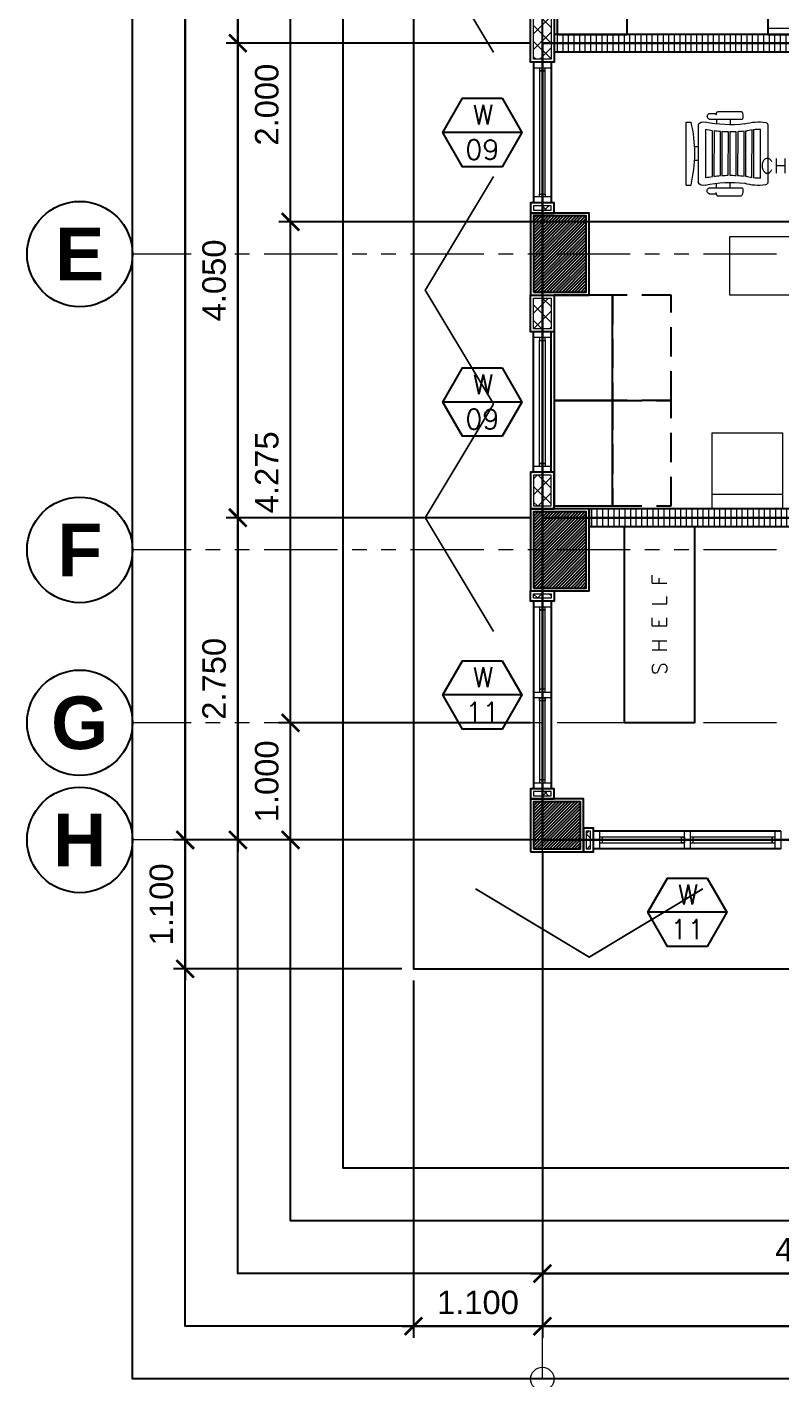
# Model space of a CAD drawing. Header units: metres. Extents: x -12400 to 1, y 0 to 106422.
# Drawn here: x -12056.31 to -12049.88, y 106383.97 to 106395.51 of the extents above; entities that cross this region are included whole.
import ezdxf
from ezdxf.enums import TextEntityAlignment as Align

# ---------------------------------------------------------------- set-up
doc = ezdxf.new("R2010")
doc.units = ezdxf.units.M
doc.header["$PDMODE"] = 35
for name, pattern in [('CENTER', [2, 1.25, -0.25, 0.25, -0.25]), ('DASHED2', [0.375, 0.25, -0.125]), ('PHANTOM2', [1.25, 0.625, -0.125, 0.125, -0.125, 0.125, -0.125])]:
    doc.linetypes.add(name, pattern=pattern)
for name, color, linetype, lineweight in [('.3', 6, 'Continuous', 30), ('0.1', 1, 'Continuous', 9), ('0.20', 2, 'Continuous', 20), ('A-DIM-100', 8, 'Continuous', 0), ('CHAIR', 45, 'Continuous', 20), ('DIM 001', 251, 'Continuous', 13), ('FIXTURE 0005', 159, 'Continuous', 5), ('FURN 0009', 49, 'Continuous', 9), ('HATCH', 250, 'Continuous', 5)]:
    doc.layers.add(name, color=color, linetype=linetype, lineweight=lineweight)
for name, color, linetype in [('1AR', 1, 'Continuous'), ('A-FURNITURE', 1, 'Continuous'), ('FIXTURE', 35, 'Continuous'), ('FURNITURE', 1, 'Continuous'), ('S-GRID', 155, 'Continuous'), ('SCH-WIND', 181, 'Continuous'), ('stone', 15, 'Continuous'), ('WALL', 7, 'Continuous'), ('WINDOW', 1, 'Continuous')]:
    doc.layers.add(name, color=color, linetype=linetype)
doc.layers.add('GUIDELINES', color=206, linetype='Continuous', plot=False)
doc.styles.add('ATTR', font='romans.shx', dxfattribs={"width": 0.8, "height": 0.7})
doc.styles.add('DIMTXT-100', font='arial.ttf')
doc.styles.add('sans serif', font='sanssb__.ttf')
doc.styles.add('swis721', font='swiss.ttf')
doc.styles.add('T-0.15', font='romans.shx', dxfattribs={"height": 0.15})
doc.styles.add('T.25', font='romans.shx', dxfattribs={"height": 0.2})
doc.dimstyles.new('D-100', dxfattribs={"dimtxt": 0.2, "dimasz": 0.15, "dimexe": 0.1, "dimexo": 0.1, "dimgap": 0.1, "dimtad": 1, "dimdec": 3, "dimzin": 4, "dimdsep": 46, "dimtxsty": 'DIMTXT-100', "dimblk": 'ARCHTICK', "dimcen": 0.2, "dimdle": 0.1, "dimclrd": 8, "dimclre": 8, "dimclrt": 2, "dimadec": 0, "dimazin": 1, "dimtfac": 1, "dimtdec": 3, "dimtofl": 0, "dimtmove": 2, "dimatfit": 3, "dimfxl": 1, "dimarcsym": 0})
doc.dimstyles.new('DIM 200', dxfattribs={"dimtxt": 200, "dimasz": 1, "dimexe": 0, "dimexo": 40, "dimgap": 50, "dimtad": 1, "dimtoh": 1, "dimdec": 0, "dimlfac": 2, "dimtxsty": 'swis721', "dimblk": 'CIR', "dimcen": 0, "dimclrd": 155, "dimclre": 155, "dimclrt": 4, "dimadec": 0, "dimazin": 0, "dimtfac": 1, "dimtdec": 0, "dimtix": 1, "dimtmove": 1, "dimatfit": 3, "dimldrblk": 'CIR', "dimfxl": 0, "dimarcsym": 0})

# ---------------------------------------------------------------- blocks, each defined once
blk = doc.blocks.new('CIR')
at = {"color": 4}
blk.add_circle((0, 0), 50, dxfattribs=at)
blk = doc.blocks.new('grid_designation')
blk.add_circle((0, 500), 500)
at = {"color": 3, "style": 'sans serif'}
blk.add_attdef('A', text='', height=471, dxfattribs=at).set_placement((0, 500), align=Align.MIDDLE_CENTER)
blk = doc.blocks.new('exec chair new')
at = {"layer": 'FIXTURE 0005', "color": 1}
for p, q in [((-437.3796163777588, 292.3302099389839), (-437.3148235332919, 252.0114380631712)), ((-321.0047666471219, 292.5172259910614), (-320.9294989808695, 245.6802659817622)), ((-531.8347148144385, -206.1860170969157), (-532.7597243523924, 204.4893468059017)), ((-471.4434857921442, 194.4838966660318), (-470.8159159895731, -196.0352094233385)), ((-458.5685081313131, -194.4123491338687), (-459.1909252855694, 192.9004081770545)), ((-404.1395699501736, 187.4693703543162), (-403.5348926013103, -188.8044031847967)), ((-391.2862844731426, -187.9284374271519), (-391.8882097139722, 186.6327763970476)), ((-336.8422077192226, 184.5329723382019), (-336.2473156024935, -185.6517252415651)), ((-323.9975222981302, -185.5132615344482), (-324.5920326592168, 184.4338804313447)), ((-269.5513456425397, 185.6414384562522), (-268.9532384491758, -186.5439114326728)), ((-256.7022620419739, -187.1416594002512), (-257.3023536856053, 186.278558224265)), ((-202.2670012199087, 190.8056579256081), (-201.652643642039, -191.4918509752024)), ((-189.4004732995527, -192.8325513890013), (-190.0192031980259, 192.1857301399577)), ((-134.9974703920307, 205.1879623727873), (-134.3372352401493, -205.6578754952061)), ((-122.0843597321073, -207.4373806825606), (-122.7503775359364, 207.0068393605179)), ((-61.58653106854763, 209.3646411830559), (-60.91325115168002, -209.5985884784022)), ((-627.4056042175507, 56.62096939311596), (-593.9742343731923, 56.67469408380566)), ((-593.789274455863, -58.42068063927582), (-627.2452619221294, -58.47444489080226)), ((-436.4380585009931, -293.5748781400616), (-436.5025353141828, -253.452763476118)), ((-320.0632087703561, -293.3878620881005), (-320.1381604055641, -246.7475592906121))]:
    blk.add_line(p, q, dxfattribs=at)
for centre, radius, start, end in [((-321.6504699216457, 1305.342400013295), 1120.912379297469, 259.1442517558552, 262.3203097065433), ((-321.6504699195502, 1305.342400013353), 1120.912379297809, 262.9518148943812, 265.779729286597), ((-321.6504699223442, 1305.342400013003), 1120.912379297299, 266.4074228026509, 269.2234458954215), ((-321.650469923974, 1305.342400015623), 1120.912379300001, 269.849640943492, 272.664022466222), ((-321.6504699200159, 1305.342400016496), 1120.91237930068, 273.2909829566686, 276.1139187442762), ((-321.650469922577, 1305.342400006193), 1120.912379290708, 276.7439336867199, 276.9880302064944), ((-79.19251240196172, -128.4237705672858), 338.2469241420289, 99.49624101693685, 108.2783328983226), ((-79.19251240219455, -128.4237705679261), 338.2469241426945, 87.01636761834415, 97.39883005687486), ((-317.4533519340912, -1306.406537405972), 1120.912379296282, 97.86384041670651, 101.0260995436973), ((-317.4533519350225, -1306.406537405099), 1120.912379295226, 94.40442083170485, 97.23233521852187), ((-317.4533519296674, -1306.406537408417), 1120.912379299008, 90.960704219184, 93.77672732028022), ((-317.4533519319957, -1306.406537409232), 1120.912379299589, 87.52012764986833, 90.33450917427915), ((-317.4533519352553, -1306.406537410512), 1120.912379301087, 84.0702313734272, 86.8931671628504), ((-317.4533519471297, -1306.40653740603), 1120.91237929814, 83.19611991088694, 83.44021643481749), ((-79.60480038903188, 128.1314926201012), 338.2469241420765, 251.9058172196837, 260.687909101578), ((-79.60480038856622, 128.1314926204504), 338.2469241425877, 262.7853200608832, 273.167782501461)]:
    blk.add_arc(centre, radius, start, end, dxfattribs=at)
at = {"layer": 'FURN 0009', "color": 1}
for p, q in [((-430.8730610114289, 359.436872324557), (-223.7019078877056, 359.7697993379552)), ((-696.6225652744761, 267.5184686643188), (-658.2542432729388, 267.5801271077944)), ((-696.6225652744761, 267.5184686643188), (-695.7594189933734, -269.5932800436276)), ((-592.9910391935846, -247.844048930041), (-594.10315190244, 245.8992831559735)), ((-501.580908647622, 342.7878322619945), (-438.7787566183833, 342.8631794046378)), ((-501.3976674381411, 292.2259586223518), (-488.2228221838595, 292.2485054120189)), ((-488.2228221838595, 292.2485054120189), (-216.2934815745102, 292.6854997611954)), ((0.3967155845602974, -246.864993805124), (-0.3967155845602974, 246.8649938050658)), ((-695.7594189933734, -269.5932800436276), (-657.3910969918361, -269.5316216000356)), ((-500.47684734629, -344.2385841121431), (-437.6747775214026, -344.1120834695175)), ((-500.4561139753787, -293.676382682519), (-487.293088876293, -293.6566029029782)), ((-487.293088876293, -293.6566029029782), (-215.3507292274153, -293.2195876321057)), ((-429.7158545603743, -360.6602817199891), (-222.5454588964349, -360.3273559238878))]:
    blk.add_line(p, q, dxfattribs=at)
for centre, radius, start, end in [((-361.9784822285874, 318.1131449962268), 80.33824186901026, 149.0434850591644, 171.5599908319555), ((-292.4640729896491, 318.2248556485865), 80.33814595607413, 341.4641326196314, 31.14067505549705), ((-1769.876738381921, -2.762834077700973), 1144.023925212843, 346.5153750595096, 13.66877505924253), ((-552.6972678009188, 224.5205601174966), 46.31664645502229, 67.90974597757898, 152.5103366510244), ((-321.65046992118, 1305.342400014051), 1059.662379298712, 258.3694221904998, 276.678956857362), ((-489.8191351433052, 317.5496278101928), 27.84477222274555, 114.9871850643485, 245.4280750621451), ((-79.19251240196172, -128.423770567344), 399.4969241418621, 81.29484794000334, 107.3619824414751), ((-26.25249219161924, 241.0736288817716), 26.48841191117412, 12.54683024843467, 73.49863263114054), ((-551.9727398761315, -226.332869047008), 46.31664645502229, 207.6738134708332, 292.2744041399243), ((-317.453351932927, -1306.406537407951), 1059.662379298712, 83.50519326346712, 101.8147279240579), ((-488.7962506945478, -318.9627074354212), 27.84470828078815, 114.7559250616315, 245.1971750633057), ((-360.9547717653913, -319.1121426676982), 80.3379541302019, 188.6355434219577, 211.140775055775), ((-291.4397231076146, -319.0004309878568), 80.3379541302019, 329.0433750615521, 18.71765838978559), ((-79.60480038810056, 128.1314926199848), 399.4969241418621, 252.822167676961, 278.8893021804622), ((-25.47748144145589, -241.1938480800018), 26.48841191117412, 286.6855174897377, 347.6373198688418)]:
    blk.add_arc(centre, radius, start, end, dxfattribs=at)
blk = doc.blocks.new('new big desk')
at = {"color": 2, "lineweight": 0}
blk.add_lwpolyline([(0, 0.7999999999999545), (0, -0.7999999999999545), (0.75, -0.8000000000000682), (0.75, 0.7999999999999545)], close=True, dxfattribs=at)
at = {"color": 1, "lineweight": 0}
blk.add_lwpolyline([(0.7499999999999432, -0.8000000000000682), (0.75, -0.9999999999768079), (-0.6499999999999773, -0.9999999999766942), (-0.6499999999999773, -0.4999999999766942), (0, -0.4999999999768079)], dxfattribs=at)
at = {"lineweight": 0, "xscale": -0.001000000000000001, "yscale": 0.001000000000000001, "zscale": 0.001, "rotation": 180}
blk.add_blockref('exec chair new', (-0.3255941465431533, 0.2067504239904565), dxfattribs=at)
blk = doc.blocks.new('new chair')
at = {"layer": 'FURN 0009', "color": 1, "lineweight": 9}
for p, q in [((-185.4976026327349, 355.5215763038723), (-218.8309359660489, 55.52157630375586)), ((-135.8034158992814, 400), (-135.803415899165, 431.6333479945315)), ((135.8034158993978, 400), (-135.8034158992814, 400)), ((135.8034158993978, 400), (135.8034158993978, 431.6333479944151)), ((185.4976026370423, 355.5215763018932), (218.8309359704144, 55.52157630189322)), ((169.1367492326535, 2.328306436538696e-10), (-169.1367492326535, 2.328306436538696e-10))]:
    blk.add_line(p, q, dxfattribs=at)
for centre, radius, start, end in [((0, -61.24999999941792), 531.2499999999792, 66.12730247190576, 113.8726975280942), ((-210.9529411762487, 415.4054511487484), 9.999999999999588, 113.8726975280942, 293.8726975280942), ((0, -61.24999999941792), 511.2499999999808, 66.12730247190576, 113.8726975280942), ((-135.803415899165, 350.0000000002328), 49.99999999999812, 90, 173.659808247256), ((135.8034158995142, 350.0000000004657), 49.99999999999812, 6.340191746267892, 90), ((210.9529411806725, 415.4054511466529), 9.999999999999588, 246.1273024719058, 66.12730247190576), ((-169.1367492325371, 50.00000000046566), 49.99999999999812, 173.659808247256, 270), ((169.1367492326535, 50.00000000046566), 49.99999999999812, 270, 6.340191746267892)]:
    blk.add_arc(centre, radius, start, end, dxfattribs=at)
blk = doc.blocks.new('A$C47FA55FB')
at = {"layer": 'A-FURNITURE', "color": 15}
blk.add_lwpolyline([(0.750000000005457, 0.6499999999068677), (0.750000000005457, 0), (-0.750000000005457, 0), (-0.750000000005457, 0.6499999999068677)], close=True, dxfattribs=at)
at = {"layer": 'A-FURNITURE', "color": 2, "lineweight": 0}
blk.add_lwpolyline([(-0.750000000005457, 0), (-0.750000000005457, 0.6499999999068677), (0.750000000005457, 0.6499999999068677), (0.750000000005457, 0), (0.7000000000061846, 0), (0.7000000000061846, 0.5999999999039574), (-0.7000000000061846, 0.5999999999039574), (-0.7000000000061846, 0)], close=True, dxfattribs=at)
at = {"lineweight": 0, "xscale": -0.001, "yscale": 0.001, "zscale": 0.001, "rotation": 180}
blk.add_blockref('new chair', (0, -0.1000000000931323), dxfattribs=at)
blk = doc.blocks.new('SECDOWN')
at = {"linetype": 'Continuous'}
for p, q in [((0, -24), (0, 0)), ((0, 0), (26.00000000000001, 0)), ((5, 0), (5, -24)), ((26.00000000000001, 0), (26.00000000000001, -24)), ((26.00000000000001, -24), (0, -24))]:
    blk.add_line(p, q, dxfattribs=at)
at = {"style": 'ATTR', "width": 0.8, "flags": 9}
blk.add_attdef('ESTCODE', (0, 0), '', height=0.7, dxfattribs=at)
blk = doc.blocks.new('A$C1B753C5A')
at = {"layer": 'WALL'}
h = blk.add_hatch(dxfattribs=at)
h.set_pattern_fill('ANSI31', color=250, scale=0.15)
h.set_pattern_definition([(45, (-1494.388102653662, 303.0677240852394), (-0.01325825214724777, 0.01325825214724777), [])])
h.paths.add_polyline_path([(0.4750000000001364, 0.6749999999999545), (0.02500000000009089, 0.6749999999999545), (0.02500000000009095, 0.02499999999997721), (0.4750000000001364, 0.02499999999997721)])
at = {"color": 7}
blk.add_lwpolyline([(0, 0), (0.5000000000002274, 0), (0.5000000000002274, 0.6999999999999318), (0, 0.6999999999999318)], close=True, dxfattribs=at)
at = {"layer": 'stone', "color": 5}
blk.add_lwpolyline([(0.02500000000009095, 0.02499999999997726), (0.4750000000001364, 0.02499999999997726), (0.4750000000001364, 0.6749999999999545), (0.02500000000009095, 0.6749999999999545)], close=True, dxfattribs=at)
blk = doc.blocks.new('COLUMNS2F')
at = {"layer": 'WALL'}
h = blk.add_hatch(dxfattribs=at)
h.set_pattern_fill('ANSI31', color=250, scale=0.15)
h.set_pattern_definition([(45, (-13657.4425179478, 106628.7176805967), (-0.01325825214724777, 0.01325825214724777), [])])
h.paths.add_polyline_path([(-12162.62941529414, 106326.0749565114), (-12163.02941529414, 106326.0749565114), (-12163.02941529414, 106325.6749565114), (-12162.62941529414, 106325.6749565114)])
at = {"color": 7}
blk.add_lwpolyline([(-12163.05441529414, 106325.6499565114), (-12162.60441529414, 106325.6499565114), (-12162.60441529414, 106326.0999565114), (-12163.05441529414, 106326.0999565114)], close=True, dxfattribs=at)
at = {"layer": 'stone', "color": 5}
blk.add_lwpolyline([(-12163.02941529414, 106325.6749565114), (-12162.62941529414, 106325.6749565114), (-12162.62941529414, 106326.0749565114), (-12163.02941529414, 106326.0749565114)], close=True, dxfattribs=at)
for p in [(-12163.05441529414, 106330.3999565114), (-12163.05441529414, 106327.8749565114)]:
    blk.add_blockref('A$C1B753C5A', p)
blk = doc.blocks.new('*U1723')
at = {"layer": 'HATCH'}
h = blk.add_hatch(dxfattribs=at)
h.set_pattern_fill('ANSI37', color=256, scale=0.03, angle=-180)
h.set_pattern_definition([(225, (-0.9999999999879272, 0), (0.06735192090801863, -0.06735192090801868), []), (314.9999999999999, (-0.9999999999879272, 0), (0.06735192090801868, 0.06735192090801861), [])])
h.paths.add_polyline_path([(0.02500000000873115, 0.1749999999883585), (0.02500000000873115, 0.02499999999417923), (0.0625000000175297, 0.02499999999417923), (0.0625000000175297, 0.1749999999883585)])
blk.add_lwpolyline([(0, 0.1999999999825377), (0, 0), (0.08750000001170893, 0), (0.08750000001170893, 0.1999999999825377)], close=True)
blk.add_lwpolyline([(0.02500000000873115, 0.1749999999883585), (0.02500000000873115, 0.02499999999417923), (0.0625000000175297, 0.02499999999417923), (0.0625000000175297, 0.1749999999883585)], close=True, dxfattribs=at)
blk = doc.blocks.new('*U1721')
at = {"layer": 'HATCH'}
h = blk.add_hatch(dxfattribs=at)
h.set_pattern_fill('ANSI37', color=256, scale=0.03, angle=-180)
h.set_pattern_definition([(225, (0.07499999993335671, 0), (0.06735192090801863, -0.06735192090801868), []), (314.9999999999999, (0.07499999993335671, 0), (0.06735192090801868, 0.06735192090801861), [])])
h.paths.add_polyline_path([(0.02500000000873115, 0.1749999999883585), (0.02500000000873115, 0.02499999999417923), (1.137499999938814, 0.02499999999417923), (1.137499999938814, 0.1749999999883585)])
blk.add_lwpolyline([(0, 0.1999999999825377), (0, 0), (1.162499999932993, 0), (1.162499999932993, 0.1999999999825377)], close=True)
blk.add_lwpolyline([(0.02500000000873115, 0.1749999999883585), (0.02500000000873115, 0.02499999999417923), (1.137499999938814, 0.02499999999417923), (1.137499999938814, 0.1749999999883585)], close=True, dxfattribs=at)
blk = doc.blocks.new('*U262')
at = {"layer": 'HATCH'}
h = blk.add_hatch(dxfattribs=at)
h.set_pattern_fill('ANSI31', color=256, scale=0.015, angle=45)
h.set_pattern_definition([(90, (1.912500000116779, 0), (-0.04762500000000001, 0), [])])
h.paths.add_polyline_path([(3.000000000116415, 0), (3.000000000116415, 0.1499999999796273), (0, 0.1499999999796273), (0, 0)])
at = {"color": 3}
blk.add_lwpolyline([(3.000000000116415, 0), (3.000000000116415, 0.1499999999796273), (0, 0.1499999999796273), (0, 0)], close=True, dxfattribs=at)
blk = doc.blocks.new('*U263')
at = {"layer": 'HATCH'}
h = blk.add_hatch(dxfattribs=at)
h.set_pattern_fill('ANSI31', color=256, scale=0.015, angle=45)
h.set_pattern_definition([(90, (4.062499999996361, 0), (-0.04762500000000001, 0), [])])
h.paths.add_polyline_path([(5.149999999995997, 0), (5.149999999995997, 0.1499999999796273), (0, 0.1499999999796273), (0, 0)])
at = {"color": 3}
blk.add_lwpolyline([(5.149999999995997, 0), (5.149999999995997, 0.1499999999796273), (0, 0.1499999999796273), (0, 0)], close=True, dxfattribs=at)
blk = doc.blocks.new('W05')
at = {"layer": '.3', "color": 3}
for points in [[(0.07500000004074536, 0.8500000006897608), (0.07500000022992026, 1.525000000678119)], [(0.07500000001164153, 0.07499999999708962), (0.07500000004074536, 0.75000000068394)]]:
    blk.add_lwpolyline(points, dxfattribs=at)
at = {"layer": '0.20'}
for points in [[(0.1500000002852175, 1.550000000672298), (0.1500000002852175, 1.600000000675209), (2.764863893389702e-10, 1.600000000675209), (2.764863893389702e-10, 1.550000000672298)], [(0.1000000002095476, 1.550000000672298), (0.1000000002095476, 1.525000000678119), (0.0500000002066372, 1.525000000678119), (0.0500000002066372, 1.550000000672298)], [(0.1500000001105946, 0.7750000006926712), (0.1500000001105946, 0.8250000006810296), (1.01863406598568e-10, 0.8250000006810296), (1.01863406598568e-10, 0.7750000006926712)], [(0.1000000000349246, 0.8250000006810296), (0.1000000000349246, 0.8500000006897608), (0.05000000003201421, 0.8500000006897608), (0.05000000003201421, 0.8250000006810296)], [(0.1000000000349246, 0.7750000006926712), (0.1000000000349246, 0.75000000068394), (0.05000000003201421, 0.75000000068394), (0.05000000003201421, 0.7750000006926712)], [(0.1500000000087311, 0), (0.1500000000087311, 0.04999999998835847), (0, 0.04999999998835847), (0, 0)], [(0.1000000000058208, 0.07499999999708962), (0.1000000000058208, 0.04999999998835847), (0.05000000000291038, 0.04999999998835847), (0.05000000000291038, 0.07499999999708962)]]:
    blk.add_lwpolyline(points, close=True, dxfattribs=at)
at = {"layer": '0.20', "color": 8}
for points in [[(0.05000000003201421, 0.8250000006810296), (0.05000000023574103, 1.550000000672298)], [(0.1000000002386514, 1.550000000672298), (0.1000000000349246, 0.8250000006810296)], [(0.1000000000349246, 0.7750000006926712), (0.1000000000058208, 0.07499999999708962), (0.05000000000291038, 0.07499999999708962), (0.05000000003201421, 0.7750000006926712)]]:
    blk.add_lwpolyline(points, dxfattribs=at)
at = {"layer": 'WINDOW'}
for p, q in [((0, 0), (2.728484105318785e-10, 1.600000000675209)), ((0.1500000000087311, 0), (0.1500000002815796, 1.600000000675209))]:
    blk.add_line(p, q, dxfattribs=at)
blk = doc.blocks.new('*U1772')
at = {"layer": 'HATCH'}
h = blk.add_hatch(dxfattribs=at)
h.set_pattern_fill('ANSI37', color=256, scale=0.03, angle=-180)
h.set_pattern_definition([(225, (-1.000384623513239, 0), (0.06735192090801863, -0.06735192090801868), []), (314.9999999999999, (-1.000384623513239, 0), (0.06735192090801868, 0.06735192090801861), [])])
h.paths.add_polyline_path([(0.02500000000873115, 0.1749999999883585), (0.02500000000873115, 0.02499999999417923), (0.0621153764922181, 0.02499999999417923), (0.0621153764922181, 0.1749999999883585)])
blk.add_lwpolyline([(0, 0.1999999999825377), (0, 0), (0.08711537648639733, 0), (0.08711537648639733, 0.1999999999825377)], close=True)
blk.add_lwpolyline([(0.02500000000873115, 0.1749999999883585), (0.02500000000873115, 0.02499999999417923), (0.0621153764922181, 0.02499999999417923), (0.0621153764922181, 0.1749999999883585)], close=True, dxfattribs=at)
blk = doc.blocks.new('*U1724')
at = {"layer": 'HATCH'}
h = blk.add_hatch(dxfattribs=at)
h.set_pattern_fill('ANSI37', color=256, scale=0.03, angle=-180)
h.set_pattern_definition([(225, (-0.7750000000112103, 0), (0.06735192090801863, -0.06735192090801868), []), (314.9999999999999, (-0.7750000000112103, 0), (0.06735192090801868, 0.06735192090801861), [])])
h.paths.add_polyline_path([(0.02500000000873115, 0.1749999999883585), (0.02500000000873115, 0.02499999999417923), (0.2874999999942466, 0.02499999999417923), (0.2874999999942466, 0.1749999999883585)])
blk.add_lwpolyline([(0, 0.1999999999825377), (0, 0), (0.3124999999884258, 0), (0.3124999999884258, 0.1999999999825377)], close=True)
blk.add_lwpolyline([(0.02500000000873115, 0.1749999999883585), (0.02500000000873115, 0.02499999999417923), (0.2874999999942466, 0.02499999999417923), (0.2874999999942466, 0.1749999999883585)], close=True, dxfattribs=at)
blk = doc.blocks.new('FP_3F')
at = {"layer": '.3', "color": 3}
for points in [[(1.100000000000364, 7.662500000020373), (1.099999999985812, 6.612500000017462)], [(1.100000000000364, 4.312500000014552), (1.099999999985812, 5.362500000017462)]]:
    blk.add_lwpolyline(points, dxfattribs=at)
at = {"color": 1}
for points in [[(1.225000000002183, 10), (1.225000000002183, 7.975000000005821), (1.825000000000728, 7.975000000005821), (1.825000000000728, 10)], [(1.200000000000728, 5.750000000014552), (1.200000000000728, 4.850000000020373), (1.700000000000728, 4.850000000020373), (1.700000000000728, 5.750000000014552)], [(1.200000000000728, 4.850000000020373), (1.200000000000728, 3.950000000011642), (1.700000000000728, 3.950000000011642), (1.700000000000728, 4.850000000020373)]]:
    blk.add_lwpolyline(points, close=True, dxfattribs=at)
at = {"color": 250, "linetype": 'DASHED2'}
for points in [[(1.700000000000728, 4.850000000020373), (2.200000000000728, 4.850000000020373), (2.200000000000728, 5.750000000014552), (1.700000000000728, 5.750000000014552)], [(1.700000000000728, 3.950000000011642), (2.200000000000728, 3.950000000011642), (2.200000000000728, 4.850000000020373), (1.700000000000728, 4.850000000020373)]]:
    blk.add_lwpolyline(points, close=True, dxfattribs=at)
at = {"layer": '0.20'}
for points in [[(1.174999999997453, 7.737500000017462), (1.174999999997453, 7.687500000014552), (1.024999999988722, 7.687500000014552), (1.024999999988722, 7.737500000017462)], [(1.124999999994543, 7.662500000020373), (1.124999999994543, 7.687500000014552), (1.074999999991633, 7.687500000014552), (1.074999999991633, 7.662500000020373)], [(1.174999999997453, 6.537500000020373), (1.174999999997453, 6.587500000023283), (1.024999999988722, 6.587500000023283), (1.024999999988722, 6.537500000020373)], [(1.124999999994543, 6.612500000017462), (1.124999999994543, 6.587500000023283), (1.074999999991633, 6.587500000023283), (1.074999999991633, 6.612500000017462)], [(1.174999999997453, 5.437500000014552), (1.174999999997453, 5.387500000011642), (1.024999999988722, 5.387500000011642), (1.024999999988722, 5.437500000014552)], [(1.124999999994543, 5.362500000017462), (1.124999999994543, 5.387500000011642), (1.074999999991633, 5.387500000011642), (1.074999999991633, 5.362500000017462)], [(1.174999999997453, 4.237500000017462), (1.174999999997453, 4.287500000020373), (1.024999999988722, 4.287500000020373), (1.024999999988722, 4.237500000017462)], [(1.124999999994543, 4.312500000014552), (1.124999999994543, 4.287500000020373), (1.074999999991633, 4.287500000020373), (1.074999999991633, 4.312500000014552)]]:
    blk.add_lwpolyline(points, close=True, dxfattribs=at)
at = {"layer": '0.20', "color": 8}
for points in [[(1.124999999994543, 6.612500000017462), (1.124999999994543, 7.662500000020373), (1.074999999991633, 7.662500000020373), (1.074999999991633, 6.612500000017462)], [(1.124999999994543, 5.362500000017462), (1.124999999994543, 4.312500000014552), (1.074999999991633, 4.312500000014552), (1.074999999991633, 5.362500000017462)]]:
    blk.add_lwpolyline(points, close=True, dxfattribs=at)
at = {"layer": '1AR', "color": 1}
blk.add_lwpolyline([(10.20000000000073, 19.69999999998254), (10.20000000000073, 20.69999999998254), (0, 20.69999999998254), (0, 0), (10.20000000000255, 0), (10.19999999999709, 1.000000000130967)], dxfattribs=at)
at = {"layer": 'FIXTURE'}
for points in [[(0.6833166986143624, 9.762593960389495, 0.015, 0.015, 0), (0.1000000000021828, 8.791791947194724, 0.015, 0.015, 0), (0.6833166986143624, 7.820989933985402, 0.015, 0.015, 0)], [(0.6833166986143624, 6.76240603964834, 0.015, 0.015, 0), (0.1000000000021828, 5.79160402645357, 0.015, 0.015, 0), (0.6833166986143624, 4.820802013244247, 0.015, 0.015, 0)], [(0.6833166986143624, 4.820802013244247, 0.015, 0.015, 0), (0.1000000000021828, 3.850000000049477, 0.015, 0.015, 0), (0.6833166986143624, 2.879197986840154, 0.015, 0.015, 0)], [(0.5291979850462667, 0.6833166986034485, 0.015, 0.015, 0), (1.499999998250132, 0.09999999999126885, 0.015, 0.015, 0), (2.470802011453998, 0.6833166986034485, 0.015, 0.015, 0)]]:
    blk.add_lwpolyline(points, format="xyseb", dxfattribs=at)
at = {"layer": 'FURNITURE'}
blk.add_lwpolyline([(1.799999999982901, 3.775000000037835), (2.399999999983265, 3.775000000037835), (2.399999999983265, 2.100000000049477), (1.799999999982901, 2.100000000049477)], close=True, dxfattribs=at)
at = {"layer": 'GUIDELINES'}
for points in [[(1.100000000000364, 19.60000000000582), (10.10000000000036, 19.60000000000582), (10.10000000000036, 18.90000000000873), (18.10000000000036, 18.90000000000873), (18.10000000000036, 19.60000000000582), (27.10000000000036, 19.60000000000582), (27.10000000000036, 1.100000000005821), (18.10000000000036, 1.100000000005821), (18.10000000000036, 2.100000000122236), (10.10000000000036, 2.100000000122236), (10.10000000000036, 1.100000000005821), (1.100000000000364, 1.100000000005821)], [(5.774999999999636, 3.850000000020373), (1.100000000000364, 3.850000000020373), (1.100000000000364, 7.900000000008731), (5.774999999999636, 7.900000000008731)], [(10.10000000000036, 7.900000000008731), (1.100000000000364, 7.900000000008731), (1.100000000000364, 1.100000000020373), (10.10000000000036, 1.100000000020373)], [(1.100000000000364, 7.900000000008731), (10.10000000000036, 7.900000000008731), (10.10000000000036, 3.850000000020373), (1.100000000000364, 3.850000000020373)], [(10.10000000000036, 1.100000000020373), (1.100000000000364, 1.100000000020373), (1.100000000000364, 3.850000000020373), (10.10000000000036, 3.850000000020373)]]:
    blk.add_lwpolyline(points, close=True, dxfattribs=at)
at = {"layer": 'WINDOW'}
for p, q in [((1.024999999988722, 7.737500000017462), (1.024999999988722, 6.537500000020373)), ((1.174999999997453, 7.737500000017462), (1.174999999997453, 6.537500000020373)), ((1.024999999988722, 4.237500000017462), (1.024999999988722, 5.437500000014552)), ((1.174999999997453, 4.237500000017462), (1.174999999997453, 5.437500000014552))]:
    blk.add_line(p, q, dxfattribs=at)
for name, p in [('COLUMNS2F', (12164.05441529414, -106324.6499565114)), ('new big desk', (3.350000000000364, 6.749999999985448)), ('*U1772', (1.450000000002547, 1.000000000029104))]:
    blk.add_blockref(name, p)
for name, p, xscale, rotation in [('A$C47FA55FB', (3.024757568728091, 8.72500000000582), -1, 270), ('*U1721', (1.1999999999789, 8.89999999999418), -1.000000000000012, 90), ('*U1724', (1.199999999984357, 5.75), -1.000000000000012, 90), ('*U1772', (1.199999999984357, 3.224615376864676), -1.000000000000012, 90), ('W05', (1.024999999712236, 3.137500000360887), -1, 180), ('W05', (3.137115377880036, 1.175000000293949), -1.000000000000012, 90)]:
    blk.add_blockref(name, p, dxfattribs=dict(xscale=xscale, rotation=rotation))
at = {"color": 1}
for name, p in [('*U262', (1.199999999982538, 7.825000000026193)), ('*U263', (1.500000000003638, 3.775000000037835))]:
    blk.add_blockref(name, p, dxfattribs=at)
at = {"rotation": 90}
for name, p in [('*U1723', (1.199999999984357, 6.450000000011642)), ('*U1724', (1.199999999984357, 3.925000000017462)), ('*U1772', (1.199999999984357, 1.450384622483398))]:
    blk.add_blockref(name, p, dxfattribs=at)
at = {"layer": 'CHAIR', "linetype": 'ByBlock', "lineweight": 13, "xscale": 0.02500000000000042, "yscale": 0.02500000000000042, "zscale": 0.02500000000000042, "rotation": 90}
blk.add_blockref('SECDOWN', (2.549999999999272, 3.925000000017462), dxfattribs=at)
at = {"layer": '0.1', "color": 2, "insert": (3.725000000000364, 6.749999999985448), "char_height": 0.125, "attachment_point": 5, "style": 'T.25'}
blk.add_mtext_dynamic_manual_height_columns('{\\C3;CHIEF CORPORATE\\PATTORNEY}', width=2.329530025980603, gutter_width=1, heights=[0.537500000005815], dxfattribs=at)
at = {"layer": '0.1', "color": 2, "insert": (2.099999999983993, 2.937500000043656), "char_height": 0.125, "attachment_point": 5, "rotation": 89.99999999999993, "style": 'T.25'}
blk.add_mtext_dynamic_manual_height_columns('{\\C3;S H E L F}', width=1.286489697929028, gutter_width=1, heights=[0], dxfattribs=at)
at = {"layer": '0.1', "color": 2, "insert": (1.019365948719496, -0.1999999999970896), "char_height": 0.22, "attachment_point": 5}
blk.add_mtext_dynamic_manual_height_columns('{\\Fx-hlvm1s|c0;\\W0.9;\\T0.9;\\C3;LN OF LEDGE}', width=5150.828219755791, gutter_width=1, heights=[0], dxfattribs=at)
blk = doc.blocks.new('_ArchTick')
at = {"color": 0, "linetype": 'ByBlock', "const_width": 0.15}
blk.add_lwpolyline([(-0.5, -0.5), (0.5, 0.5)], dxfattribs=at)
blk = doc.blocks.new('*D1954')
at = {"layer": 'DEFPOINTS', "color": 0, "transparency": 16777216}
for p in [(-12051.91296792572, 106407.0702236537), (-12054.96296792574, 106388.5702236538), (-12051.91296792572, 106388.5702236538)]:
    blk.add_point(p, dxfattribs=at)
at = {"layer": 'DIM 001', "color": 8, "lineweight": -2, "transparency": 16777216}
for p, q in [((-12054.96296792574, 106407.1702236538), (-12054.96296792574, 106388.4702236538)), ((-12052.01296792572, 106407.0702236537), (-12055.06296792574, 106407.0702236537)), ((-12052.01296792572, 106388.5702236538), (-12055.06296792574, 106388.5702236538))]:
    blk.add_line(p, q, dxfattribs=at)
at = {"layer": 'DIM 001', "color": 8, "lineweight": -2, "transparency": 16777216, "xscale": 0.15, "yscale": 0.15, "zscale": 0.15}
for p, rotation in [((-12054.96296792574, 106407.0702236537), 90), ((-12054.96296792574, 106388.5702236538), 270)]:
    blk.add_blockref('_ArchTick', p, dxfattribs=dict(at, rotation=rotation))
at = {"layer": 'DIM 001', "color": 2, "transparency": 16777216, "insert": (-12055.16508252325, 106397.8202236537), "char_height": 0.2, "attachment_point": 5, "rotation": 90, "style": 'DIMTXT-100'}
blk.add_mtext('18.500', dxfattribs=at)
blk = doc.blocks.new('*D1955')
at = {"layer": 'DEFPOINTS', "color": 0, "transparency": 16777216}
for p in [(-12051.91296792572, 106388.5702236538), (-12054.96296792575, 106387.4702236537), (-12053.01296792572, 106387.4702236537)]:
    blk.add_point(p, dxfattribs=at)
at = {"layer": 'DIM 001', "color": 8, "lineweight": -2, "transparency": 16777216}
for p, q in [((-12052.01296792572, 106388.5702236538), (-12055.06296792575, 106388.5702236538)), ((-12054.96296792575, 106388.6702236538), (-12054.96296792575, 106387.3702236537)), ((-12053.11296792572, 106387.4702236537), (-12055.06296792575, 106387.4702236537))]:
    blk.add_line(p, q, dxfattribs=at)
at = {"layer": 'DIM 001', "color": 8, "lineweight": -2, "transparency": 16777216, "xscale": 0.15, "yscale": 0.15, "zscale": 0.15}
for p, rotation in [((-12054.96296792575, 106388.5702236538), 90), ((-12054.96296792575, 106387.4702236537), 270)]:
    blk.add_blockref('_ArchTick', p, dxfattribs=dict(at, rotation=rotation))
at = {"layer": 'DIM 001', "color": 2, "transparency": 16777216, "insert": (-12055.16508252326, 106388.0202236537), "char_height": 0.2, "attachment_point": 5, "rotation": 90, "style": 'DIMTXT-100'}
blk.add_mtext('1.100', dxfattribs=at)
blk = doc.blocks.new('*D1900')
at = {"layer": 'DEFPOINTS', "color": 0, "transparency": 16777216}
for p in [(-12051.91296792572, 106398.9452236537), (-12054.51296792575, 106395.3702236538), (-12051.91296792572, 106395.3702236538)]:
    blk.add_point(p, dxfattribs=at)
at = {"layer": 'DIM 001', "color": 8, "lineweight": -2, "transparency": 16777216}
for p, q in [((-12052.01296792572, 106398.9452236537), (-12054.61296792575, 106398.9452236537)), ((-12054.51296792575, 106399.0452236538), (-12054.51296792575, 106395.2702236537)), ((-12052.01296792572, 106395.3702236538), (-12054.61296792575, 106395.3702236538))]:
    blk.add_line(p, q, dxfattribs=at)
at = {"layer": 'DIM 001', "color": 8, "lineweight": -2, "transparency": 16777216, "xscale": 0.15, "yscale": 0.15, "zscale": 0.15}
for p, rotation in [((-12054.51296792575, 106398.9452236537), 90), ((-12054.51296792575, 106395.3702236538), 270)]:
    blk.add_blockref('_ArchTick', p, dxfattribs=dict(at, rotation=rotation))
at = {"layer": 'DIM 001', "color": 2, "transparency": 16777216, "insert": (-12054.71515073609, 106397.1577236537), "char_height": 0.2, "attachment_point": 5, "rotation": 90, "style": 'DIMTXT-100'}
blk.add_mtext('3.575', dxfattribs=at)
blk = doc.blocks.new('*D1901')
at = {"layer": 'DEFPOINTS', "color": 0, "transparency": 16777216}
for p in [(-12051.91296792572, 106395.3702236538), (-12054.51296792576, 106391.3202236538), (-12051.91296792572, 106391.3202236538)]:
    blk.add_point(p, dxfattribs=at)
at = {"layer": 'DIM 001', "color": 8, "lineweight": -2, "transparency": 16777216}
for p, q in [((-12052.01296792572, 106395.3702236538), (-12054.61296792576, 106395.3702236538)), ((-12054.51296792576, 106395.4702236538), (-12054.51296792576, 106391.2202236538)), ((-12052.01296792572, 106391.3202236538), (-12054.61296792576, 106391.3202236538))]:
    blk.add_line(p, q, dxfattribs=at)
at = {"layer": 'DIM 001', "color": 8, "lineweight": -2, "transparency": 16777216, "xscale": 0.15, "yscale": 0.15, "zscale": 0.15}
for p, rotation in [((-12054.51296792576, 106395.3702236538), 90), ((-12054.51296792576, 106391.3202236538), 270)]:
    blk.add_blockref('_ArchTick', p, dxfattribs=dict(at, rotation=rotation))
at = {"layer": 'DIM 001', "color": 2, "transparency": 16777216, "insert": (-12054.71508252327, 106393.3452236537), "char_height": 0.2, "attachment_point": 5, "rotation": 90, "style": 'DIMTXT-100'}
blk.add_mtext('4.050', dxfattribs=at)
blk = doc.blocks.new('*D1902')
at = {"layer": 'DEFPOINTS', "color": 0, "transparency": 16777216}
for p in [(-12051.91296792572, 106391.3202236538), (-12054.51296792577, 106388.5702236538), (-12051.91296792572, 106388.5702236538)]:
    blk.add_point(p, dxfattribs=at)
at = {"layer": 'DIM 001', "color": 8, "lineweight": -2, "transparency": 16777216}
for p, q in [((-12054.51296792577, 106391.4202236538), (-12054.51296792577, 106388.4702236538)), ((-12052.01296792572, 106391.3202236538), (-12054.61296792577, 106391.3202236538)), ((-12052.01296792572, 106388.5702236538), (-12054.61296792577, 106388.5702236538))]:
    blk.add_line(p, q, dxfattribs=at)
at = {"layer": 'DIM 001', "color": 8, "lineweight": -2, "transparency": 16777216, "xscale": 0.15, "yscale": 0.15, "zscale": 0.15}
for p, rotation in [((-12054.51296792577, 106391.3202236538), 90), ((-12054.51296792577, 106388.5702236538), 270)]:
    blk.add_blockref('_ArchTick', p, dxfattribs=dict(at, rotation=rotation))
at = {"layer": 'DIM 001', "color": 2, "transparency": 16777216, "insert": (-12054.71508252328, 106389.9452236537), "char_height": 0.2, "attachment_point": 5, "rotation": 90, "style": 'DIMTXT-100'}
blk.add_mtext('2.750', dxfattribs=at)
blk = doc.blocks.new('*D1912')
at = {"layer": 'DEFPOINTS', "color": 0, "transparency": 16777216}
for p in [(-12054.06296792573, 106389.5702236539), (-12051.91296792591, 106389.5702236539), (-12051.91296792572, 106388.5702236538)]:
    blk.add_point(p, dxfattribs=at)
at = {"layer": 'DIM 001', "color": 8, "lineweight": -2, "transparency": 16777216}
for p, q in [((-12054.06296792573, 106388.4702236538), (-12054.06296792573, 106389.6702236539)), ((-12052.01296792591, 106389.5702236539), (-12054.16296792573, 106389.5702236539)), ((-12052.01296792572, 106388.5702236538), (-12054.16296792573, 106388.5702236538))]:
    blk.add_line(p, q, dxfattribs=at)
at = {"layer": 'DIM 001', "color": 8, "lineweight": -2, "transparency": 16777216, "xscale": 0.15, "yscale": 0.15, "zscale": 0.15}
for p, rotation in [((-12054.06296792573, 106389.5702236539), 90), ((-12054.06296792573, 106388.5702236538), 270)]:
    blk.add_blockref('_ArchTick', p, dxfattribs=dict(at, rotation=rotation))
at = {"layer": 'DIM 001', "color": 2, "transparency": 16777216, "insert": (-12054.26508252324, 106389.0702236538), "char_height": 0.2, "attachment_point": 5, "rotation": 90, "style": 'DIMTXT-100'}
blk.add_mtext('1.000', dxfattribs=at)
blk = doc.blocks.new('*D1913')
at = {"layer": 'DEFPOINTS', "color": 0, "transparency": 16777216}
for p in [(-12054.06296792574, 106393.8452236537), (-12040.0379679257, 106393.8452236537), (-12051.91296792591, 106389.5702236539)]:
    blk.add_point(p, dxfattribs=at)
at = {"layer": 'DIM 001', "color": 8, "lineweight": -2, "transparency": 16777216}
for p, q in [((-12054.06296792574, 106389.4702236539), (-12054.06296792574, 106393.9452236537)), ((-12040.1379679257, 106393.8452236537), (-12054.16296792574, 106393.8452236537)), ((-12052.01296792591, 106389.5702236539), (-12054.16296792574, 106389.5702236539))]:
    blk.add_line(p, q, dxfattribs=at)
at = {"layer": 'DIM 001', "color": 8, "lineweight": -2, "transparency": 16777216, "xscale": 0.15, "yscale": 0.15, "zscale": 0.15}
for p, rotation in [((-12054.06296792574, 106393.8452236537), 90), ((-12054.06296792574, 106389.5702236539), 270)]:
    blk.add_blockref('_ArchTick', p, dxfattribs=dict(at, rotation=rotation))
at = {"layer": 'DIM 001', "color": 2, "transparency": 16777216, "insert": (-12054.26508252326, 106391.7077236538), "char_height": 0.2, "attachment_point": 5, "rotation": 90, "style": 'DIMTXT-100'}
blk.add_mtext('4.275', dxfattribs=at)
blk = doc.blocks.new('*D1914')
at = {"layer": 'DEFPOINTS', "color": 0, "transparency": 16777216}
for p in [(-12054.06296792575, 106395.8452236537), (-12039.36296792572, 106395.8452236537), (-12040.0379679257, 106393.8452236537)]:
    blk.add_point(p, dxfattribs=at)
at = {"layer": 'DIM 001', "color": 8, "lineweight": -2, "transparency": 16777216}
for p, q in [((-12054.06296792575, 106393.7452236537), (-12054.06296792575, 106395.9452236537)), ((-12039.46296792573, 106395.8452236537), (-12054.16296792575, 106395.8452236537)), ((-12040.1379679257, 106393.8452236537), (-12054.16296792575, 106393.8452236537))]:
    blk.add_line(p, q, dxfattribs=at)
at = {"layer": 'DIM 001', "color": 8, "lineweight": -2, "transparency": 16777216, "xscale": 0.15, "yscale": 0.15, "zscale": 0.15}
for p, rotation in [((-12054.06296792575, 106395.8452236537), 90), ((-12054.06296792575, 106393.8452236537), 270)]:
    blk.add_blockref('_ArchTick', p, dxfattribs=dict(at, rotation=rotation))
at = {"layer": 'DIM 001', "color": 2, "transparency": 16777216, "insert": (-12054.26508252326, 106394.8452236537), "char_height": 0.2, "attachment_point": 5, "rotation": 90, "style": 'DIMTXT-100'}
blk.add_mtext('2.000', dxfattribs=at)
blk = doc.blocks.new('*D1926')
at = {"layer": 'DEFPOINTS', "color": 0, "transparency": 16777216}
for p in [(-12051.91296792571, 106388.5702236537), (-12053.01296792571, 106387.4702236537), (-12051.91296792571, 106384.4202236537)]:
    blk.add_point(p, dxfattribs=at)
at = {"layer": 'DIM 001', "color": 8, "lineweight": -2, "transparency": 16777216}
for p, q in [((-12051.91296792571, 106388.4702236537), (-12051.91296792571, 106384.3202236537)), ((-12053.01296792571, 106387.3702236537), (-12053.01296792571, 106384.3202236537)), ((-12053.11296792571, 106384.4202236537), (-12051.81296792571, 106384.4202236537))]:
    blk.add_line(p, q, dxfattribs=at)
at = {"layer": 'DIM 001', "color": 8, "lineweight": -2, "transparency": 16777216, "xscale": 0.15, "yscale": 0.15, "zscale": 0.15, "rotation": 180}
blk.add_blockref('_ArchTick', (-12053.01296792571, 106384.4202236537), dxfattribs=at)
at = {"layer": 'DIM 001', "color": 8, "lineweight": -2, "transparency": 16777216, "xscale": 0.15, "yscale": 0.15, "zscale": 0.15}
blk.add_blockref('_ArchTick', (-12051.91296792571, 106384.4202236537), dxfattribs=at)
at = {"layer": 'DIM 001', "color": 2, "transparency": 16777216, "insert": (-12052.46296792571, 106384.6223382513), "char_height": 0.2, "attachment_point": 5, "style": 'DIMTXT-100'}
blk.add_mtext('1.100', dxfattribs=at)
blk = doc.blocks.new('*D1927')
at = {"layer": 'DEFPOINTS', "color": 0, "transparency": 16777216}
for p in [(-12051.91296792571, 106388.5702236537), (-12042.91296792571, 106388.5702236537), (-12042.91296792571, 106384.4202236537)]:
    blk.add_point(p, dxfattribs=at)
at = {"layer": 'DIM 001', "color": 8, "lineweight": -2, "transparency": 16777216}
for p, q in [((-12051.91296792571, 106388.4702236537), (-12051.91296792571, 106384.3202236537)), ((-12042.91296792571, 106388.4702236537), (-12042.91296792571, 106384.3202236537)), ((-12052.01296792571, 106384.4202236537), (-12042.81296792571, 106384.4202236537))]:
    blk.add_line(p, q, dxfattribs=at)
at = {"layer": 'DIM 001', "color": 8, "lineweight": -2, "transparency": 16777216, "xscale": 0.15, "yscale": 0.15, "zscale": 0.15, "rotation": 180}
blk.add_blockref('_ArchTick', (-12051.91296792571, 106384.4202236537), dxfattribs=at)
at = {"layer": 'DIM 001', "color": 8, "lineweight": -2, "transparency": 16777216, "xscale": 0.15, "yscale": 0.15, "zscale": 0.15}
blk.add_blockref('_ArchTick', (-12042.91296792571, 106384.4202236537), dxfattribs=at)
at = {"layer": 'DIM 001', "color": 2, "transparency": 16777216, "insert": (-12047.41296792571, 106384.6223382513), "char_height": 0.2, "attachment_point": 5, "style": 'DIMTXT-100'}
blk.add_mtext('9.000', dxfattribs=at)
blk = doc.blocks.new('*D1932')
at = {"layer": 'DEFPOINTS', "color": 0, "transparency": 16777216}
for p in [(-12047.23796792571, 106391.3202236537), (-12051.91296792571, 106388.5702236537), (-12047.23796792571, 106384.8702236537)]:
    blk.add_point(p, dxfattribs=at)
at = {"layer": 'DIM 001', "color": 8, "lineweight": -2, "transparency": 16777216}
for p, q in [((-12047.23796792571, 106391.2202236537), (-12047.23796792571, 106384.7702236537)), ((-12051.91296792571, 106388.4702236537), (-12051.91296792571, 106384.7702236537)), ((-12052.01296792571, 106384.8702236537), (-12047.13796792571, 106384.8702236537))]:
    blk.add_line(p, q, dxfattribs=at)
at = {"layer": 'DIM 001', "color": 8, "lineweight": -2, "transparency": 16777216, "xscale": 0.15, "yscale": 0.15, "zscale": 0.15, "rotation": 180}
blk.add_blockref('_ArchTick', (-12051.91296792571, 106384.8702236537), dxfattribs=at)
at = {"layer": 'DIM 001', "color": 8, "lineweight": -2, "transparency": 16777216, "xscale": 0.15, "yscale": 0.15, "zscale": 0.15}
blk.add_blockref('_ArchTick', (-12047.23796792571, 106384.8702236537), dxfattribs=at)
at = {"layer": 'DIM 001', "color": 2, "transparency": 16777216, "insert": (-12049.57546792571, 106385.0723382513), "char_height": 0.2, "attachment_point": 5, "style": 'DIMTXT-100'}
blk.add_mtext('4.675', dxfattribs=at)
blk = doc.blocks.new('W-TAG')
at = {"layer": 'SCH-WIND'}
blk.add_line((-0.2999999999883585, 1.4210854715202e-14), (0.2999999999883585, -1.4210854715202e-14), dxfattribs=at)
blk.add_lwpolyline([(-0.1500000000232831, 0.2598076211288429), (-0.3000000000465661, 1.4210854715202e-14), (-0.1500000000232831, -0.2598076211288429), (0.1499999999650754, -0.2598076211288429), (0.2999999999883585, -1.4210854715202e-14), (0.1499999999650754, 0.2598076211288429)], close=True, dxfattribs=at)
at = {"layer": 'SCH-WIND', "color": 2, "style": 'T-0.15'}
for tag, p in [('W-TAG', (-0.005861362880693832, 0.1346037882111908)), ('W-NO', (-1.4210854715202e-14, -0.1299038105644215))]:
    blk.add_attdef(tag, text='', height=0.15, dxfattribs=at).set_placement(p, align=Align.MIDDLE_CENTER)
blk = doc.blocks.new('GRID1')
at = {"layer": 'S-GRID', "color": 155, "linetype": 'CENTER'}
ref = blk.add_blockref('grid_designation', (-12164.20441529414, 106393.9202236537), dxfattribs=dict(at, xscale=0.0009000000000000002, yscale=0.0009000000000000002, zscale=0.0009000000000000002))
ref.add_attrib('A', 'E', dxfattribs={"layer": '0', "color": 3, "height": 0.45, "style": 'sans serif'}).set_placement((-12164.20441529414, 106394.3702236537), align=Align.MIDDLE_CENTER)
ref = blk.add_blockref('grid_designation', (-12164.20441529414, 106391.3952236537), dxfattribs=dict(at, xscale=0.0009000000000000002, yscale=0.0009000000000000002, zscale=0.0009000000000000002))
ref.add_attrib('A', 'F', dxfattribs={"layer": '0', "color": 3, "height": 0.45, "style": 'sans serif'}).set_placement((-12164.20441529414, 106391.8452236537), align=Align.MIDDLE_CENTER)
ref = blk.add_blockref('grid_designation', (-12164.20441529411, 106389.9202236538), dxfattribs=dict(at, xscale=0.0009000000000000002, yscale=0.0009000000000000002, zscale=0.0009000000000000002))
ref.add_attrib('A', 'G', dxfattribs={"layer": '0', "color": 3, "height": 0.45, "style": 'sans serif'}).set_placement((-12164.20441529411, 106390.3702236538), align=Align.MIDDLE_CENTER)
ref = blk.add_blockref('grid_designation', (-12164.20441529414, 106388.9202236537), dxfattribs=dict(at, xscale=0.0009000000000000002, yscale=0.0009000000000000002, zscale=0.0009000000000000002))
ref.add_attrib('A', 'H', dxfattribs={"layer": '0', "color": 3, "height": 0.45, "style": 'sans serif'}).set_placement((-12164.20441529414, 106389.3702236537), align=Align.MIDDLE_CENTER)
at = {"color": 6, "linetype": 'PHANTOM2'}
for points in [[(-12160.25441529414, 106384.7702236537), (-12160.25441529414, 106412.5702236537)], [(-12130.75441529413, 106394.3702236537), (-12163.75441529414, 106394.3702236537)], [(-12130.75441529413, 106391.8452236537), (-12163.75441529414, 106391.8452236537)], [(-12130.7544152941, 106390.3702236538), (-12163.75441529411, 106390.3702236538)], [(-12130.75441529413, 106389.3702236537), (-12163.75441529414, 106389.3702236537)]]:
    blk.add_leader(points, dimstyle='DIM 200', override={"dimasz": 0.002, "dimgap": 60, "dimtad": 0}, dxfattribs=at)

msp = doc.modelspace()

# ---------------------------------------------------------------- linework, layer by layer
at = {"layer": 'GUIDELINES'}
for points in [[(-12055.41296792572, 106411.7702236537), (-12022.41296792571, 106411.7702236537), (-12022.41296792571, 106383.9702236537), (-12055.41296792572, 106383.9702236537)], [(-12055.41296792572, 106411.7702236537), (-12022.41296792571, 106411.7702236537), (-12022.41296792571, 106383.9702236537), (-12055.41296792572, 106383.9702236537)], [(-12054.96296792572, 106411.3202236537), (-12022.86296792571, 106411.3202236537), (-12022.86296792571, 106384.4202236537), (-12054.96296792572, 106384.4202236537)], [(-12054.96296792572, 106411.3202236537), (-12022.86296792571, 106411.3202236537), (-12022.86296792571, 106384.4202236537), (-12054.96296792572, 106384.4202236537)], [(-12054.51296792572, 106410.8702236537), (-12023.31296792571, 106410.8702236537), (-12023.31296792571, 106384.8702236537), (-12054.51296792572, 106384.8702236537)], [(-12054.51296792572, 106410.8702236537), (-12023.31296792571, 106410.8702236537), (-12023.31296792571, 106384.8702236537), (-12054.51296792572, 106384.8702236537)], [(-12054.06296792571, 106410.4202236537), (-12023.76296792571, 106410.4202236537), (-12023.76296792571, 106385.3202236537), (-12054.06296792571, 106385.3202236537)], [(-12054.06296792571, 106410.4202236537), (-12023.76296792571, 106410.4202236537), (-12023.76296792571, 106385.3202236537), (-12054.06296792571, 106385.3202236537)], [(-12054.06296792571, 106410.4202236537), (-12023.76296792571, 106410.4202236537), (-12023.76296792571, 106385.3202236537), (-12054.06296792571, 106385.3202236537)], [(-12054.06296792571, 106410.4202236537), (-12023.76296792571, 106410.4202236537), (-12023.76296792571, 106385.3202236537), (-12054.06296792571, 106385.3202236537)], [(-12053.61296792571, 106409.9702236537), (-12024.21296792571, 106409.9702236537), (-12024.21296792571, 106385.7702236537), (-12053.61296792571, 106385.7702236537)], [(-12053.61296792571, 106409.9702236537), (-12024.21296792571, 106409.9702236537), (-12024.21296792571, 106385.7702236537), (-12053.61296792571, 106385.7702236537)]]:
    msp.add_lwpolyline(points, close=True, dxfattribs=at)

# ---------------------------------------------------------------- block references
at = {"color": 1}
msp.add_blockref('FP_3F', (-12053.01296792571, 106387.4702236537), dxfattribs=at)
at = {"layer": 'A-DIM-100'}
msp.add_blockref('GRID1', (108.3414473684243, -0.8000000000029104), dxfattribs=at)
msp.add_blockref('GRID1', (108.3414473684243, -0.8000000000029104), dxfattribs=at)
at = {"layer": 'SCH-WIND', "color": 2}
ref = msp.add_blockref('W-TAG', (-12052.42546792578, 106394.6077236537), dxfattribs=dict(at, xscale=-1.125000000042443, yscale=1.125000000042443, zscale=1.125000000042443))
ref.add_attrib('W-NO', '09', dxfattribs={"color": 2, "height": 0.1687500000063664, "style": 'T-0.15'}).set_placement((-12052.42546792578, 106394.4615818668), align=Align.MIDDLE_CENTER)
ref.add_attrib('W-TAG', 'W', dxfattribs={"color": 2, "height": 0.1687500000063664, "style": 'T-0.15'}).set_placement((-12052.41887389254, 106394.7591529154), align=Align.MIDDLE_CENTER)
ref = msp.add_blockref('W-TAG', (-12052.42546792578, 106392.3077236537), dxfattribs=dict(at, xscale=-1.125000000042443, yscale=1.125000000042443, zscale=1.125000000042443))
ref.add_attrib('W-NO', '09', dxfattribs={"color": 2, "height": 0.1687500000063664, "style": 'T-0.15'}).set_placement((-12052.42546792578, 106392.1615818668), align=Align.MIDDLE_CENTER)
ref.add_attrib('W-TAG', 'W', dxfattribs={"color": 2, "height": 0.1687500000063664, "style": 'T-0.15'}).set_placement((-12052.41887389254, 106392.4591529154), align=Align.MIDDLE_CENTER)
ref = msp.add_blockref('W-TAG', (-12052.42546792592, 106389.8077236537), dxfattribs=dict(at, xscale=-1.125000000042443, yscale=1.125000000042443, zscale=1.125000000042443))
ref.add_attrib('W-NO', '11', dxfattribs={"color": 2, "height": 0.1687500000063664, "style": 'T-0.15'}).set_placement((-12052.42546792592, 106389.6615818668), align=Align.MIDDLE_CENTER)
ref.add_attrib('W-TAG', 'W', dxfattribs={"color": 2, "height": 0.1687500000063664, "style": 'T-0.15'}).set_placement((-12052.41887389268, 106389.9591529154), align=Align.MIDDLE_CENTER)
ref = msp.add_blockref('W-TAG', (-12050.6758525482, 106387.9529400803), dxfattribs=dict(at, xscale=-1.125000000042443, yscale=1.125000000042443, zscale=1.125000000042443))
ref.add_attrib('W-NO', '11', dxfattribs={"color": 2, "height": 0.1687500000063664, "style": 'T-0.15'}).set_placement((-12050.6758525482, 106387.8067982934), align=Align.MIDDLE_CENTER)
ref.add_attrib('W-TAG', 'W', dxfattribs={"color": 2, "height": 0.1687500000063664, "style": 'T-0.15'}).set_placement((-12050.66925851496, 106388.104369342), align=Align.MIDDLE_CENTER)

# ---------------------------------------------------------------- dimensions: what is measured, and where the dimension line sits
at = {"layer": 'DIM 001'}
for base, p1, p2, picture, middle in [((-12054.96296792574, 106388.5702236538), (-12051.91296792571, 106407.0702236537), (-12051.91296792571, 106388.5702236537), '*D1954', (-12055.16508252325, 106397.8202236537)), ((-12054.51296792575, 106395.3702236538), (-12051.91296792571, 106398.9452236537), (-12051.91296792571, 106395.3702236537), '*D1900', (-12054.71515073609, 106397.1577236537)), ((-12054.06296792575, 106395.8452236537), (-12040.03796792569, 106393.8452236537), (-12039.36296792572, 106395.8452236537), '*D1914', (-12054.26508252326, 106394.8452236537)), ((-12054.51296792576, 106391.3202236538), (-12051.91296792571, 106395.3702236537), (-12051.91296792571, 106391.3202236537), '*D1901', (-12054.71508252327, 106393.3452236537)), ((-12054.06296792574, 106393.8452236537), (-12051.91296792591, 106389.5702236538), (-12040.03796792569, 106393.8452236537), '*D1913', (-12054.26508252326, 106391.7077236538)), ((-12054.51296792577, 106388.5702236538), (-12051.91296792571, 106391.3202236537), (-12051.91296792571, 106388.5702236537), '*D1902', (-12054.71508252328, 106389.9452236537)), ((-12054.06296792573, 106389.5702236539), (-12051.91296792571, 106388.5702236537), (-12051.91296792591, 106389.5702236538), '*D1912', (-12054.26508252324, 106389.0702236538)), ((-12054.96296792575, 106387.4702236537), (-12051.91296792571, 106388.5702236537), (-12053.01296792571, 106387.4702236537), '*D1955', (-12055.16508252326, 106388.0202236537))]:
    dim = msp.add_linear_dim(base=base, p1=p1, p2=p2, angle=90, dimstyle='D-100', dxfattribs=at)
    dim.commit()
    dim.dimension.update_dxf_attribs({"geometry": picture, "text_midpoint": middle})
for base, p1, p2, picture, middle in [((-12047.23796792571, 106384.8702236537), (-12051.91296792571, 106388.5702236537), (-12047.23796792571, 106391.3202236537), '*D1932', (-12049.57546792571, 106385.0723382513)), ((-12051.91296792571, 106384.4202236537), (-12053.01296792571, 106387.4702236537), (-12051.91296792571, 106388.5702236537), '*D1926', (-12052.46296792571, 106384.6223382513)), ((-12042.91296792571, 106384.4202236537), (-12051.91296792571, 106388.5702236537), (-12042.91296792571, 106388.5702236537), '*D1927', (-12047.41296792571, 106384.6223382513))]:
    dim = msp.add_linear_dim(base=base, p1=p1, p2=p2, dimstyle='D-100', dxfattribs=at)
    dim.commit()
    dim.dimension.update_dxf_attribs({"geometry": picture, "text_midpoint": middle})

doc.saveas('drawing.dxf')
